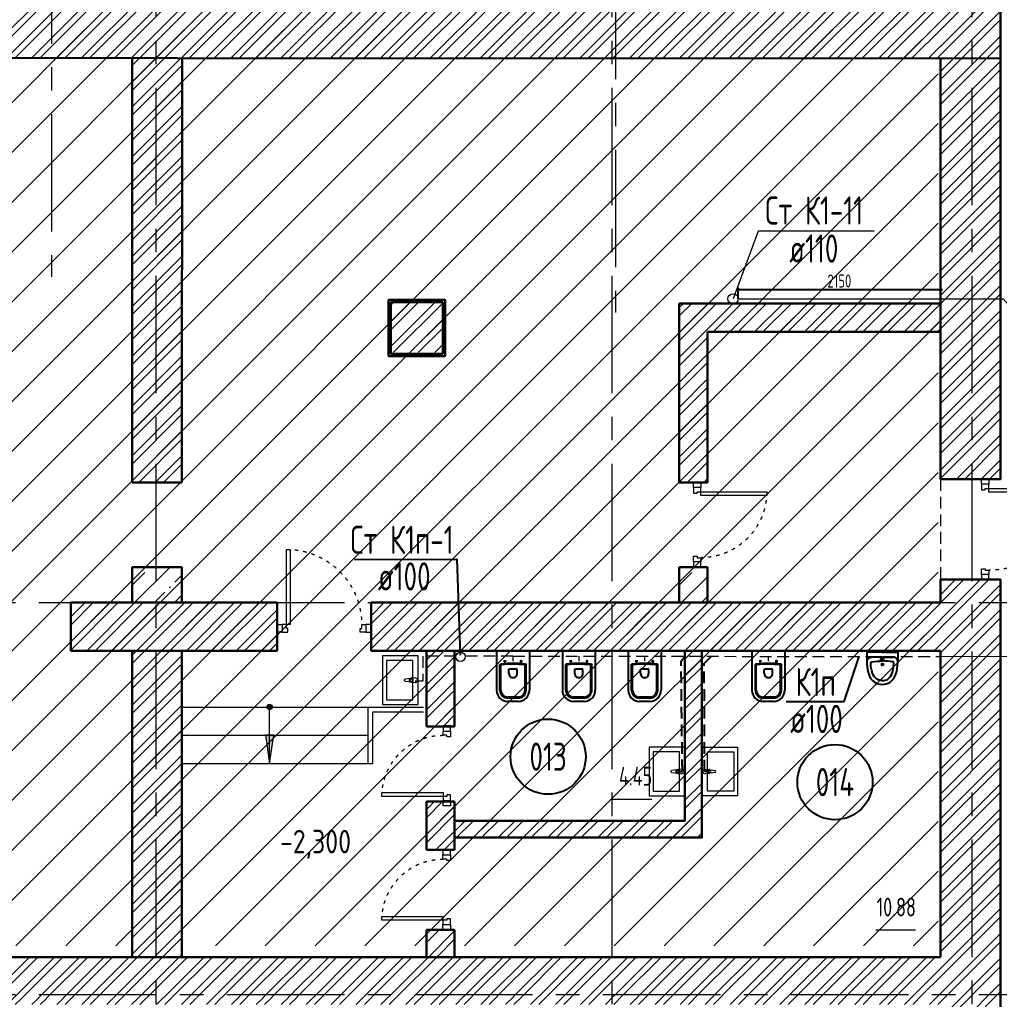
# Model space of a CAD drawing. Header units: millimetres. Extents: x -8689834 to 9419935, y -284943 to 166066.
# Drawn here: x -305511 to -295089, y 70944 to 81369 of the extents above; entities that cross this region are included whole.
import ezdxf
from ezdxf import colors
from ezdxf.entities.mleader import LeaderData, LeaderLine
from ezdxf.enums import TextEntityAlignment as Align
from ezdxf.math import Vec2, Vec3

# ---------------------------------------------------------------- set-up
doc = ezdxf.new("R2010")
doc.units = ezdxf.units.MM
doc.header["$MEASUREMENT"] = 0
for name, pattern in [('01_base$0$DASHED2', [0.375, 0.25, -0.125]), ('ACAD_ISO03W100', [30, 12, -18]), ('CENTER', [2, 1.25, -0.25, 0.25, -0.25]), ('TRATTEGGIATA', [0.75, 0.5, -0.25])]:
    doc.linetypes.add(name, pattern=pattern)
doc.layers.get('0').update_dxf_attribs({"color": 250, "lineweight": 9})
for name, color, linetype, lineweight in [('!!!_АР_перегородки блоки', 7, 'Continuous', 5), ('АР_Двери', 175, 'Continuous', 18), ('АР_Лестницы', 250, 'Continuous', 15), ('АР_Маркер экспликации', 239, 'Continuous', 13), ('АР_МосжилНии_Стены', 127, 'Continuous', 30), ('АР_Номер помещения', 1, 'Continuous', 25), ('АР_Оси', 195, 'Continuous', 9), ('АР_Отметки', 250, 'Continuous', 15), ('АР_Перегородки газоблок_Штрих', 165, 'Continuous', 5), ('АР_Помещения_площадь', 19, 'Continuous', 9), ('АР_Штриховка кирпич', 250, 'Continuous', 9), ('АР_Штриховка монолит', 250, 'Continuous', 9), ('ВК_канализация', 32, 'Continuous', 30), ('Подвал', 250, 'Continuous', 30)]:
    doc.layers.add(name, color=color, linetype=linetype, lineweight=lineweight)
doc.layers.add('АР_Кровля дорожки', color=245, linetype='Continuous')
doc.layers.add('ТХ_сантехника', color=253, linetype='Continuous')
doc.styles.add('ISOCPEUR', font='isocpeur.ttf', dxfattribs={"width": 0.7})
doc.styles.get("Standard").update_dxf_attribs({"font": 'isocpeur.ttf', "width": 0.7})
doc.dimstyles.new('R_50', dxfattribs={"dimtxt": 140, "dimasz": 30, "dimexe": 20, "dimexo": 0, "dimgap": 20, "dimtad": 1, "dimdec": 0, "dimrnd": 5, "dimzin": 0, "dimdsep": 46, "dimtxsty": 'ISOCPEUR', "dimblk": 'ARCHTICK', "dimcen": 50, "dimdle": 20, "dimclrd": 256, "dimclre": 256, "dimclrt": 256, "dimadec": 0, "dimazin": 0, "dimtfac": 2, "dimtdec": 0, "dimtofl": 0, "dimtmove": 1, "dimatfit": 3, "dimfxl": 1, "dimtvp": 3, "dimtolj": 1, "dimtzin": 0, "dimarcsym": 0})

# ---------------------------------------------------------------- blocks, each defined once
blk = doc.blocks.new('*U251')
blk.add_lwpolyline([(-100, 80), (-100, 780), (-140, 780), (-140, 80)], close=True)
for points in [[(-900, 0), (-900, 80), (-845, 80), (-845, 0), (-900, 0)], [(-845, 80), (-845, 0), (-785, 0), (-785, 40), (-800, 40), (-800, 80), (-845, 80)], [(-55, 80), (-55, 0), (-115, 0), (-115, 40), (-100, 40), (-100, 80), (-55, 80)], [(0, 0), (0, 80), (-55, 80), (-55, 0), (0, 0)]]:
    blk.add_lwpolyline(points)
at = {"linetype": 'ACAD_ISO03W100', "ltscale": 3}
blk.add_arc((-100, 80), 700, 90, 180, dxfattribs=at)
blk = doc.blocks.new('*U253')
blk.add_lwpolyline([(-100, 80), (-100, 950), (-140, 950), (-140, 80)], close=True)
for points in [[(-1070, 0), (-1070, 80), (-1015, 80), (-1015, 0), (-1070, 0)], [(-1015, 80), (-1015, 0), (-955, 0), (-955, 40), (-970, 40), (-970, 80), (-1015, 80)], [(-55, 80), (-55, 0), (-115, 0), (-115, 40), (-100, 40), (-100, 80), (-55, 80)], [(0, 0), (0, 80), (-55, 80), (-55, 0), (0, 0)]]:
    blk.add_lwpolyline(points)
at = {"linetype": 'ACAD_ISO03W100', "ltscale": 3}
blk.add_arc((-100, 80), 870, 90, 180, dxfattribs=at)
blk = doc.blocks.new('*U265')
at = {"layer": 'АР_Номер помещения', "color": 7}
blk.add_circle((-5419, 417), 400, dxfattribs=at)
at = {"layer": 'АР_Помещения_площадь', "color": 7}
blk.add_line((-4562, -1159), (-4985, -1159), dxfattribs=at)
at = {"color": 7, "style": 'ISOCPEUR', "width": 0.7, "flags": 1}
blk.add_attdef('КАТЕГОРИЯ', (-499, -2092), '', height=250, dxfattribs=at)
at = {"layer": 'АР_Номер помещения', "color": 7, "style": 'ISOCPEUR', "width": 0.7}
blk.add_attdef('НОМЕР_ПОМЕЩЕНИЯ', text='', height=300, dxfattribs=at).set_placement((-5419, 417), align=Align.MIDDLE_CENTER)
at = {"layer": 'АР_Помещения_площадь', "color": 7, "lineweight": 30, "width": 0.7, "flags": 104}
blk.add_attdef('ИМЯ_ПОМЕЩЕНИЯ', text='', height=100, dxfattribs=at).set_placement((158, 1217), align=Align.MIDDLE_CENTER)
at = {"layer": 'АР_Помещения_площадь', "color": 7, "style": 'ISOCPEUR', "width": 0.7}
blk.add_attdef('ПЛОЩАДЬ_ПОМЕЩЕНИЯ', text='', height=200, dxfattribs=at).set_placement((-4558, -913), align=Align.MIDDLE_RIGHT)
blk = doc.blocks.new('*U266')
at = {"layer": 'АР_Номер помещения', "color": 7}
blk.add_circle((-8453, 2788), 400, dxfattribs=at)
at = {"layer": 'АР_Помещения_площадь', "color": 7}
blk.add_line((-7351, 2334), (-7773, 2334), dxfattribs=at)
at = {"color": 7, "style": 'ISOCPEUR', "width": 0.7, "flags": 1}
blk.add_attdef('КАТЕГОРИЯ', (-499, -2092), '', height=250, dxfattribs=at)
at = {"layer": 'АР_Номер помещения', "color": 7, "style": 'ISOCPEUR', "width": 0.7}
blk.add_attdef('НОМЕР_ПОМЕЩЕНИЯ', text='', height=300, dxfattribs=at).set_placement((-8453, 2788), align=Align.MIDDLE_CENTER)
at = {"layer": 'АР_Помещения_площадь', "color": 7, "style": 'ISOCPEUR', "width": 0.7}
blk.add_attdef('ПЛОЩАДЬ_ПОМЕЩЕНИЯ', text='', height=200, dxfattribs=at).set_placement((-7346, 2580), align=Align.MIDDLE_RIGHT)
at = {"layer": 'АР_Помещения_площадь', "color": 7, "lineweight": 30, "width": 0.7, "flags": 104}
blk.add_attdef('ИМЯ_ПОМЕЩЕНИЯ', text='', height=100, dxfattribs=at).set_placement((158, 1217), align=Align.MIDDLE_CENTER)
blk = doc.blocks.new('*U269')
for points in [[(0, 0), (0, -80), (55, -80), (55, 0), (0, 0)], [(55, -80), (55, 0), (115, 0), (115, -40), (100, -40), (100, -80), (55, -80)], [(945, -80), (945, 0), (885, 0), (885, -40), (900, -40), (900, -80), (945, -80)], [(1000, 0), (1000, -80), (945, -80), (945, 0), (1000, 0)]]:
    blk.add_lwpolyline(points)
blk.add_lwpolyline([(100, -80), (100, -880), (140, -880), (140, -80)], close=True)
at = {"linetype": 'ACAD_ISO03W100', "ltscale": 3}
blk.add_arc((100, -80), 800, 270, 0, dxfattribs=at)
blk = doc.blocks.new('*U270')
for points in [[(0, 0), (0, -80), (55, -80), (55, 0), (0, 0)], [(55, -80), (55, 0), (115, 0), (115, -40), (100, -40), (100, -80), (55, -80)], [(795, -80), (795, 0), (735, 0), (735, -40), (750, -40), (750, -80), (795, -80)], [(850, 0), (850, -80), (795, -80), (795, 0), (850, 0)]]:
    blk.add_lwpolyline(points)
blk.add_lwpolyline([(100, -80), (100, -730), (140, -730), (140, -80)], close=True)
at = {"linetype": 'ACAD_ISO03W100', "ltscale": 3}
blk.add_arc((100, -80), 650, 270, 0, dxfattribs=at)
blk = doc.blocks.new('_DotSmall')
at = {"color": 0, "linetype": 'ByBlock', "const_width": 0.5}
blk.add_lwpolyline([(-0.0625, 0, 1), (0.0625, 0, 1)], format="xyb", close=True, dxfattribs=at)
blk = doc.blocks.new('*U25')
h = blk.add_hatch(color=256)
h.dxf.hatch_style = 1
edge = h.paths.add_edge_path()
edge.add_arc((0, 0), 27.6, 359.64, 719.64)
h = blk.add_hatch(color=256)
h.dxf.hatch_style = 1
h.paths.add_polyline_path([(300, -44), (300, 44), (600, 0)])
blk.add_line((600, 0), (0, 0))
blk.add_lwpolyline([(300, 44), (300, -44), (600, 0), (300, 44)])
blk.add_circle((0, 0), 27.6)
blk = doc.blocks.new('унитаз поликлиники')
for p, q in [((0, 175), (0, -175)), ((0, 175), (420, 175)), ((420, 139), (150, 139)), ((420, 129), (157, 129)), ((126, 87), (100, 87)), ((112, 73), (112, 100)), ((192, -34), (192, 34)), ((242, 44), (202, 44)), ((494, 57), (494, -57)), ((504, 55), (504, -55)), ((540, 55), (540, -55)), ((126, -87), (99, -86)), ((112, -73), (112, -100)), ((242, -44), (202, -44)), ((0, -175), (420, -175)), ((420, -139), (148, -139)), ((420, -129), (155, -129))]:
    blk.add_line(p, q)
for centre, radius, start, end in [((420, 55), 120, 0, 90), ((420, 55), 83.5, 359.8619, 90.3335), ((420, 55), 74, 0, 90), ((242, 0), 43.7, 270, 90), ((420, -55), 120, 270, 0), ((420, -55), 84, 270, 0), ((420, -55), 74, 270, 358.4018)]:
    blk.add_arc(centre, radius, start, end)
at = {"extrusion": (0, 0, -1)}
for centre, major_axis, ratio, start_param, end_param in [((1158, 0), (-731, -726), 0.993775, 0.659849, 0.910919), ((984, 0), (-23, -941), 0.89728, 1.422258, 1.677847), ((150, 127), (-5.6, -10.5), 0.821373, 1.269211, 2.570669), ((154, 120), (-5.61, -7.72), 0.798093, 1.232924, 2.686723), ((112, 87), (3.55, 3.55), 1, 5.504025, 11.78721), ((202, -33), (4.12, -9.49), 0.964797, 0.42926, 1.943413), ((148, -127), (5.4, -10.4), 0.836443, 0.56114, 1.877577), ((155, -117), (5.3, -10.4), 0.842984, 0.549902, 1.8819)]:
    blk.add_ellipse(centre, major_axis=major_axis, ratio=ratio, start_param=start_param, end_param=end_param, dxfattribs=at)
for centre, major_axis, ratio, start_param, end_param in [((202, 33), (4.12, 9.49), 0.964797, 0.42926, 1.943413), ((112, -87), (3.54, -3.55), 1, 5.504025, 11.78721)]:
    blk.add_ellipse(centre, major_axis=major_axis, ratio=ratio, start_param=start_param, end_param=end_param)
blk = doc.blocks.new('Из_буфера27431')
at = {"linetype": 'Continuous', "lineweight": 5}
for p, q in [((-139, 11), (-86, 18)), ((-139, 11), (-86, 18)), ((-76, 21), (-34, 25)), ((-76, 21), (-34, 25)), ((-59, 14), (-74, 14)), ((-59, 14), (-74, 14)), ((-59, -14), (-59, 14)), ((-59, -14), (-59, 14)), ((-86, -18), (-139, -11)), ((-86, -18), (-139, -11)), ((-34, -25), (-76, -21)), ((-34, -25), (-76, -21)), ((-74, -14), (-59, -14)), ((-74, -14), (-59, -14))]:
    blk.add_line(p, q, dxfattribs=at)
for points in [[(0, -260), (-380, -260), (-380, 260), (0, 260)], [(-59, -210), (-339, -210), (-339, 210), (-59, 210)], [(-59, -210), (-339, -210), (-339, 210), (-59, 210)]]:
    blk.add_lwpolyline(points, close=True, dxfattribs=at)
for centre, radius, start, end in [((-137, 0), 11.2, 97.1389, 262.8611), ((-137, 0), 11.2, 97.1389, 262.8611), ((-74, 0), 21.1, 122.771, 237.229), ((-74, 0), 21.1, 122.771, 237.229), ((-74, 0), 13.6, 90, 270), ((-74, 0), 13.6, 90, 270), ((-74, 0), 21.1, 95.1696, 122.771), ((-74, 0), 21.1, 95.1696, 122.771), ((-34, 0), 25, 270, 90), ((-34, 0), 25, 270, 90), ((-74, 0), 21.1, 237.229, 264.8304), ((-74, 0), 21.1, 237.229, 264.8304)]:
    blk.add_arc(centre, radius, start, end, dxfattribs=at)
blk = doc.blocks.new('Писуар')
for points in [[(0, 53), (116, 53, 0.328868), (164, 90, 0.066999), (145, 234, 0.172209), (82, 318, 0.143285), (0, 342, 0.143285), (-82, 318, 0.172209), (-145, 234, 0.066999), (-164, 90)], [(-58, 286, 0.137396), (-106, 222)], [(58, 286, -0.137396), (106, 222)], [(-164, 90, 0.328868), (-116, 53, 8)], [(0, 93, 0.419996), (-16, 77, 0.151492), (-11, 66), (0, 66)], [(0, 93, -0.419996), (16, 77, -0.151492), (11, 66), (0, 66)]]:
    blk.add_lwpolyline(points, format="xyb")
for points in [[(0, 0), (-164, 0), (-164, 90)], [(0, 53), (-116, 53)], [(0, 0), (164, 0), (164, 90)]]:
    blk.add_lwpolyline(points)
blk.add_lwpolyline([(-21, 0), (21, 0), (21, -16), (-21, -16)], close=True)
for centre, radius, start, end in [((282, 110), 404, 163.8712, 178.9693), ((0, 187), 115, 90, 120.5102), ((3, 912), 819, 262.0158, 269.8149)]:
    blk.add_arc(centre, radius, start, end)
at = {"extrusion": (0, 0, -1)}
for centre, radius, start, end in [((0, 187), 115, 90, 120.5102), ((282, 110), 404, 163.8712, 178.9693), ((3, 912), 819, 262.0158, 269.8149)]:
    blk.add_arc(centre, radius, start, end, dxfattribs=at)
for points, start_tangent, end_tangent in [([(-122, 117), (-111, 101)], (0.014037, -0.999901), (0.974129, -0.225992)), ([(122, 117), (111, 101)], (-0.014037, -0.999901), (-0.974129, -0.225992))]:
    blk.add_spline(points, degree=3, dxfattribs=dict(start_tangent=start_tangent, end_tangent=end_tangent))
for points in [[(-11, 132), (-11, 138), (-5, 138), (0, 138)], [(0, 122), (-5, 122), (-11, 127), (-11, 132)], [(11, 132), (11, 138), (5, 138), (0, 138)], [(0, 122), (5, 122), (11, 127), (11, 132)], [(164, 90), (159, 69), (138, 53), (116, 53)]]:
    blk.add_open_spline(points, degree=3)
blk = doc.blocks.new('_ArchTick')
at = {"color": 0, "linetype": 'ByBlock', "const_width": 0.15}
blk.add_lwpolyline([(-0.5, -0.5), (0.5, 0.5)], dxfattribs=at)
blk = doc.blocks.new('*D2258')
at = {"lineweight": -2, "ltscale": 100, "transparency": 16777216}
for p, q in [((-297867, 78398), (-297867, 78518)), ((-295715, 78498), (-295715, 78518)), ((-297887, 78498), (-295695, 78498))]:
    blk.add_line(p, q, dxfattribs=at)
at = {"lineweight": -2, "ltscale": 100, "transparency": 16777216, "xscale": 30, "yscale": 30, "zscale": 30, "rotation": 180}
blk.add_blockref('_ArchTick', (-297867, 78498), dxfattribs=at)
at = {"lineweight": -2, "ltscale": 100, "transparency": 16777216, "xscale": 30, "yscale": 30, "zscale": 30}
blk.add_blockref('_ArchTick', (-295715, 78498), dxfattribs=at)
at = {"ltscale": 100, "transparency": 16777216, "insert": (-296791, 78588), "char_height": 140, "attachment_point": 5, "style": 'ISOCPEUR'}
blk.add_mtext('\\A1;2150', dxfattribs=at)

msp = doc.modelspace()

# ---------------------------------------------------------------- hatches: boundary and pattern name
at = {"layer": '!!!_АР_перегородки блоки', "lineweight": 5, "ltscale": 100}
h = msp.add_hatch(dxfattribs=at)
h.set_pattern_fill('ANSI31', scale=3000, angle=180, style=0)
h.paths.add_polyline_path([(-327484.7, 61936.6), (-327484.7, 62094), (-326484.7, 62094), (-326484.7, 61936.6), (-326484.7, 61850.2), (-326197.5, 61850.2), (-326197.5, 71514.6), (-325612.1, 71514.6), (-295741.6, 71514.6), (-295741.6, 71680), (-295741.6, 81263.1), (-329468.3, 81263.1), (-329468.3, 61850.2), (-327484.7, 61850.2)])
at = {"layer": 'АР_Штриховка кирпич', "ltscale": 100}
h = msp.add_hatch(dxfattribs=at)
h.set_pattern_fill('ANSI32', scale=500)
h.paths.add_polyline_path([(-329468.3, 82685.7), (-329972, 82685.7), (-329971.6, 84865.2), (-329569.5, 84865.1), (-329569.5, 83085.5), (-329065.8, 83085.5), (-329065.8, 81775.7), (-296113.8, 81775.7), (-296113.8, 83086), (-295478.3, 83086), (-295478.3, 86252.6), (-295076.8, 86252.6), (-295076.8, 82685.7), (-295715.3, 82685.7), (-295715.3, 81707.5), (-295705.3, 80957.2), (-329468.3, 80969)])
h = msp.add_hatch(dxfattribs=at)
h.set_pattern_fill('ANSI32', scale=500)
h.paths.add_polyline_path([(-295715.7, 76720.4), (-295715.5, 82061.5), (-295076.6, 82061.5), (-295076.8, 76480.3), (-295715.3, 76480.3), (-295715.3, 76720.3)])
h = msp.add_hatch(dxfattribs=at)
h.set_pattern_fill('ANSI32', scale=500)
h.paths.add_polyline_path([(-304056.8, 80960.1), (-304314.8, 80960.1), (-304314.8, 76443.9), (-304056.8, 76443.9)])
h.paths.add_polyline_path([(-303783.9, 80960), (-304056.8, 80960), (-304056.8, 76443.9), (-303783.9, 76443.9)])
h.paths.add_polyline_path([(-306662.2, 78362.8), (-307213.4, 78362.8), (-307213.4, 77814), (-306662.2, 77814)])
h.paths.add_polyline_path([(-301009.7, 78375.3), (-301561, 78375.3), (-301561, 77826.6), (-301009.7, 77826.6)])
h = msp.add_hatch(dxfattribs=at)
h.set_pattern_fill('ANSI32', scale=500)
h.paths.add_polyline_path([(-295714.7, 78349.1), (-298495.1, 78349.1), (-298495.1, 76444.2), (-298193.3, 76444.2), (-298193.3, 78046.7), (-295714.7, 78046.8)])
h = msp.add_hatch(dxfattribs=at)
h.set_pattern_fill('ANSI32', scale=500)
h.paths.add_polyline_path([(-295715.7, 62334), (-295715.5, 75410.3), (-295076.6, 75410.3), (-295076.8, 62094), (-295715.3, 62094), (-295715.3, 62334)])
h = msp.add_hatch(dxfattribs=at)
h.set_pattern_fill('ANSI32', scale=500)
h.paths.add_polyline_path([(-302772.5, 75165.4), (-302772.5, 74653), (-304966.3, 74654), (-304966.3, 75166)])
h = msp.add_hatch(dxfattribs=at)
h.set_pattern_fill('ANSI32', scale=500)
h.paths.add_polyline_path([(-295716.8, 75165.4), (-295716.8, 74653), (-301772.5, 74654), (-301772.5, 75166)])
h = msp.add_hatch(dxfattribs=at)
h.set_pattern_fill('ANSI32', scale=500)
h.paths.add_polyline_path([(-304315.2, 71634), (-304314.2, 74654), (-303783.4, 74654), (-303784.4, 71394), (-304314.8, 71393.9), (-304314.8, 71633.9)])
h = msp.add_hatch(dxfattribs=at)
h.set_pattern_fill('ANSI32', scale=500)
h.paths.add_polyline_path([(-300884.2, 74648.7), (-301184.2, 74654)])
h.paths.add_polyline_path([(-300884.2, 74654), (-301184.2, 74654), (-301184.2, 73848.8), (-300884.2, 73848.8)])
h = msp.add_hatch(dxfattribs=at)
h.set_pattern_fill('ANSI32', scale=500)
h.paths.add_polyline_path([(-298253.2, 74648.6), (-298433.2, 74648.6), (-298433.2, 72845.7), (-299402.7, 72845.7), (-299402.7, 72665.7), (-298253.2, 72665.7)])
h.paths.add_polyline_path([(-299402.7, 72845.7), (-300903.2, 72845.7), (-300903.2, 72665.7), (-299402.7, 72665.7)])
h = msp.add_hatch(dxfattribs=at)
h.set_pattern_fill('ANSI32', scale=500)
h.paths.add_polyline_path([(-300884.2, 73048.4), (-301184.2, 73048.4), (-301184.2, 72535.6), (-300884.2, 72535.6)])
h.paths.add_polyline_path([(-300884.2, 71685.6), (-301184.2, 71685.6), (-301184.2, 71393.9), (-300884.2, 71393.9)])
h = msp.add_hatch(dxfattribs=at)
h.set_pattern_fill('ANSI32', scale=500)
h.paths.add_polyline_path([(-325621.9, 72376.5), (-326262.9, 72376.5), (-326262.2, 70995.7), (-325615.6, 70995.7), (-325615.6, 71514.8), (-325621.2, 71514.8)])
h.paths.add_polyline_path([(-321160.6, 71394.1), (-325615.6, 71394.1), (-325615.6, 70995.7), (-321166.3, 70885.7)])
h.paths.add_polyline_path([(-321166.3, 70885.7), (-325615.6, 70995.7), (-325615.6, 61476.5), (-325615.6, 66645.7), (-299206.8, 66645.7), (-299194.3, 67045.7), (-325615.6, 67045.7), (-325621.8, 70885.7), (-321160.6, 70885.7)])
h.paths.add_polyline_path([(-295715.3, 71393.9), (-314071.8, 71394), (-317825.5, 71394.1), (-317828.5, 72245.9), (-318274.1, 72245.9), (-318274.1, 71394.1), (-321160.6, 71394.1), (-321166.3, 70885.7), (-295715.3, 70995.7)])
h.paths.add_polyline_path([(-318274.1, 71394.1), (-317841.8, 71394.1)], flags=16)
h.paths.add_polyline_path([(-295715.3, 70999), (-321166.3, 70885.7), (-295715.3, 70891)], flags=17)
h.paths.add_polyline_path([(-327484.7, 61455.7), (-327484.7, 62093.9), (-331276, 62093.7), (-331277.6, 61455.4), (-325615.6, 61455.7), (-325615.6, 70995.7), (-326256.7, 70995.7), (-326255.1, 62094), (-326484.7, 62094), (-326484.7, 61455.7)])
at = {"layer": 'АР_Штриховка монолит', "ltscale": 300}
h = msp.add_hatch(dxfattribs=at)
h.set_pattern_fill('ANSI35', scale=1200)
h.set_pattern_definition([(45, (25792.2, -2046.5), (-212.13203, 212.13203), []), (45, (26004.33, -2046.5), (-212.13203, 212.13203), [375, -75, 0, -75])])
h.paths.add_polyline_path([(-304314.2, 75544.2), (-303785.2, 75544.2), (-303786.2, 75165.7), (-304314.8, 75165.7)])
h = msp.add_hatch(dxfattribs=at)
h.set_pattern_fill('ANSI35', scale=1200)
h.set_pattern_definition([(45, (31611.86, -2046.5), (-212.13203, 212.13203), []), (45, (31824, -2046.5), (-212.13203, 212.13203), [375, -75, 0, -75])])
h.paths.add_polyline_path([(-298494.5, 75544.2), (-298192.8, 75544.2), (-298193.8, 75165.7), (-298495.1, 75165.7)])

# ---------------------------------------------------------------- linework, layer by layer
at = {"color": 7, "ltscale": 100}
for p, q in [((-303783.9, 74055.1), (-301213.2, 74055.1)), ((-303783.9, 73755.1), (-301804.6, 73755.1)), ((-303783.9, 73455.1), (-301754.6, 73455.1))]:
    msp.add_line(p, q, dxfattribs=at)
for points in [[(-301804.6, 73455.1), (-301804.6, 74055.1)], [(-301754.6, 73455.1), (-301754.6, 74005.1), (-301213.2, 74005.1)]]:
    msp.add_lwpolyline(points, dxfattribs=at)
at = {"color": 217, "ltscale": 100, "true_color": 0x93278f}
msp.add_circle((-300821.9, 74590.2), 50, dxfattribs=at)
at = {"layer": 'АР_Кровля дорожки', "color": 7, "ltscale": 500}
for points in [[(-301949.3, 75624), (-300860, 75627.8), (-300823.6, 74607.9)], [(-297356.5, 74115.1), (-296739.5, 74115.1), (-296579.4, 74593.8)]]:
    msp.add_lwpolyline(points, dxfattribs=at)
at = {"layer": 'АР_Кровля дорожки', "color": 217, "linetype": '01_base$0$DASHED2', "ltscale": 500, "true_color": 0x93278f}
for points in [[(-298507.1, 73369.5), (-298461.1, 73370), (-298474.8, 74544.6), (-298433.2, 74594.6)], [(-298179.3, 73369.5), (-298224.1, 73369.7), (-298228.4, 74517.5), (-298152.2, 74594.5)]]:
    msp.add_lwpolyline(points, dxfattribs=at)
at = {"layer": 'АР_МосжилНии_Стены', "color": 7, "ltscale": 100}
for p, q in [((-304314.8, 80960.2), (-304314.8, 76443.9)), ((-303783.9, 76443.9), (-303782.3, 80960)), ((-295715.3, 78349.1), (-298495.1, 78349.1)), ((-298495.1, 78349.1), (-298495.1, 76444.2)), ((-298193.3, 76444.2), (-298193.3, 78046.7)), ((-298193.3, 78046.7), (-295715.3, 78046.7)), ((-304314.8, 76443.9), (-303783.9, 76443.9)), ((-298495.1, 76444.2), (-298193.3, 76444.2)), ((-303783.9, 75544.2), (-304314.8, 75544.2)), ((-304314.8, 75544.2), (-304314.8, 75165.7)), ((-303783.9, 75165.7), (-303783.9, 75544.2)), ((-298193.3, 75544.2), (-298495.1, 75544.2)), ((-298495.1, 75544.2), (-298495.1, 75165.7)), ((-298193.3, 75165.7), (-298193.3, 75544.2)), ((-301772.5, 75165.7), (-295715.3, 75165.7)), ((-301772.5, 74654), (-301772.5, 75165.7)), ((-295715.3, 74654), (-301772.5, 74654)), ((-301184.2, 74648.7), (-301184.2, 73848.8)), ((-300884.2, 74648.7), (-300884.2, 73848.8)), ((-301184.2, 73848.8), (-300884.2, 73848.8)), ((-301184.2, 73048.4), (-301184.2, 72535.6)), ((-301184.2, 73048.4), (-300884.2, 73048.4)), ((-300884.2, 73048.4), (-300884.2, 72535.6)), ((-301184.2, 72535.6), (-300884.2, 72535.6)), ((-301184.2, 71685.6), (-301184.2, 71393.9)), ((-301184.2, 71685.6), (-300884.2, 71685.6)), ((-300884.2, 71685.6), (-300884.2, 71393.9))]:
    msp.add_line(p, q, dxfattribs=at)
for points in [[(-295713.7, 80957.2), (-295715.3, 76480.3), (-295076.9, 76480.3), (-295076.9, 82043.2)], [(-295079.4, 80956.9), (-330109.4, 80969.2)], [(-295076.9, 65684.1), (-295076.9, 75410.3), (-295715.3, 75410.3), (-295715.3, 75165.7)], [(-295715.3, 74654), (-295715.3, 71393.9), (-325621.8, 71394.1), (-325622.2, 72376.5)], [(-304314.8, 71393.9), (-304314.8, 74654), (-303783.9, 74654), (-303783.9, 71393.9)], [(-300884.2, 72665.7), (-298253.2, 72665.7), (-298253.2, 74648.7)], [(-300884.2, 72845.7), (-298433.2, 72845.7), (-298433.2, 74648.7)]]:
    msp.add_lwpolyline(points, dxfattribs=at)
for points in [[(-301586, 78387.8), (-300984.7, 78387.8), (-300984.7, 77789), (-301586, 77789)], [(-301561, 78362.8), (-301009.7, 78362.8), (-301009.7, 77814), (-301561, 77814)], [(-304966.3, 75165.7), (-302772.5, 75165.7), (-302772.5, 74654), (-304966.3, 74654)]]:
    msp.add_lwpolyline(points, close=True, dxfattribs=at)
at = {"layer": 'АР_Оси', "color": 7, "linetype": 'CENTER', "ltscale": 1000}
for p, q in [((-305172.1, 134363.2), (-305172.1, 78630.8)), ((-299172.1, 133984.9), (-299172.1, 78252.6)), ((-304057, 53394.4), (-304057, 87751.9)), ((-299207, 53394.4), (-299207, 87701.9)), ((-295377, 53394.4), (-295377, 87701.9)), ((-359305.8, 75165.7), (-275708.6, 75165.7)), ((-359305.8, 70995.7), (-275708.6, 70995.7))]:
    msp.add_line(p, q, dxfattribs=at)
at = {"layer": 'АР_Перегородки газоблок_Штрих', "color": 7, "linetype": 'Continuous', "ltscale": 100}
for p, q in [((-295916, 71600.7), (-295916, 71600.7)), ((-295915.9, 71600.7), (-295915.9, 71600.7))]:
    msp.add_line(p, q, dxfattribs=at)
at = {"layer": 'ВК_канализация', "color": 18, "lineweight": 13, "ltscale": 500, "true_color": 0x000000}
msp.add_lwpolyline([(-296422, 79117.2), (-297656, 79117.2), (-297921.9, 78397.6)], dxfattribs=at)
at = {"layer": 'ВК_канализация', "color": 244, "lineweight": 13, "ltscale": 500, "true_color": 0x991b1e}
msp.add_lwpolyline([(-297866.9, 78397.6), (-295048.5, 78397.6), (-294966.5, 78305.9)], dxfattribs=at)
at = {"layer": 'ВК_канализация', "color": 217, "linetype": '01_base$0$DASHED2', "lineweight": 13, "ltscale": 500, "true_color": 0x93278f}
for points in [[(-300871.7, 74595.4), (-301223.1, 74595.4), (-301223.1, 74329.3), (-301304.6, 74329.3)], [(-300263.7, 74595.4), (-300772.2, 74595.4)], [(-300263.7, 74595.4), (-295715.3, 74593.5)]]:
    msp.add_lwpolyline(points, dxfattribs=at)
at = {"layer": 'ВК_канализация', "color": 217, "lineweight": 13, "ltscale": 500, "true_color": 0x93278f}
for points in [[(-300263.7, 74595.4), (-300263.7, 74542.7)], [(-299563.7, 74595.4), (-299563.7, 74542.7)], [(-298863.7, 74595.4), (-298863.7, 74542.7)], [(-297547.2, 74595.4), (-297547.2, 74542.7)], [(-296334.9, 74593.5), (-296334.9, 74540.7)], [(-295712, 74594.2), (-294717.9, 74595.4), (-294633.7, 74544.4)]]:
    msp.add_lwpolyline(points, dxfattribs=at)
at = {"layer": 'ВК_канализация', "color": 244, "lineweight": 13, "ltscale": 500, "true_color": 0x991b1e}
msp.add_circle((-297921.9, 78397.6), 55, dxfattribs=at)
at = {"layer": 'Подвал', "color": 7, "linetype": 'TRATTEGGIATA', "lineweight": 13, "ltscale": 250}
msp.add_line((-295715.3, 76480.3), (-295715.3, 75410.3), dxfattribs=at)

# ---------------------------------------------------------------- block references
at = {"layer": 'АР_Двери', "color": 7, "xscale": -1}
for name, p, rotation in [('*U251', (-298344.2, 76444.2), 270), ('*U253', (-295280.8, 76480.3), 270), ('*U269', (-302772.5, 74852.2), 180), ('*U270', (-300927.3, 73004.1), 270), ('*U270', (-300927.5, 71685.6), 270)]:
    msp.add_blockref(name, p, dxfattribs=dict(at, rotation=rotation))
at = {"layer": 'АР_Лестницы', "color": 7, "ltscale": 75, "rotation": 270}
msp.add_blockref('*U25', (-302851.4, 74055.1), dxfattribs=at)
at = {"layer": 'АР_Маркер экспликации', "color": 7}
ref = msp.add_blockref('*U266', (-291436.1, 70738.5), dxfattribs=at)
ref.add_attrib('НОМЕР_ПОМЕЩЕНИЯ', '013', dxfattribs={"layer": 'АР_Номер помещения', "color": 7, "height": 300, "style": 'ISOCPEUR', "width": 0.7}).set_placement((-299889.5, 73526.5), align=Align.MIDDLE_CENTER)
ref.add_attrib('ПЛОЩАДЬ_ПОМЕЩЕНИЯ', '4.45', dxfattribs={"layer": 'АР_Помещения_площадь', "color": 7, "height": 200, "style": 'ISOCPEUR', "width": 0.7}).set_placement((-298782.1, 73319), align=Align.MIDDLE_RIGHT)
ref = msp.add_blockref('*U265', (-291419.1, 72839), dxfattribs=at)
ref.add_attrib('НОМЕР_ПОМЕЩЕНИЯ', '014', dxfattribs={"layer": 'АР_Номер помещения', "color": 7, "height": 300, "style": 'ISOCPEUR', "width": 0.7}).set_placement((-296838, 73256), align=Align.MIDDLE_CENTER)
ref.add_attrib('ПЛОЩАДЬ_ПОМЕЩЕНИЯ', '10.88', dxfattribs={"layer": 'АР_Помещения_площадь', "color": 7, "height": 200, "style": 'ISOCPEUR', "width": 0.7}).set_placement((-295976.6, 71926.5), align=Align.MIDDLE_RIGHT)
at = {"layer": 'ТХ_сантехника', "color": 7, "rotation": 270}
for p in [(-300262.3, 74654), (-299562.3, 74654), (-298862.3, 74654), (-297545.8, 74654)]:
    msp.add_blockref('унитаз поликлиники', p, dxfattribs=at)
at = {"layer": 'ТХ_сантехника', "color": 7, "ltscale": 100}
for name, p, rotation in [('Писуар', (-296334.3, 74638.1), 180.0015666875582), ('Из_буфера27431', (-298253.2, 73369.5), 180)]:
    msp.add_blockref(name, p, dxfattribs=dict(at, rotation=rotation))
at = {"layer": 'ТХ_сантехника', "color": 7, "ltscale": 100, "xscale": -1, "rotation": 180}
for p in [(-301270.3, 74340.5), (-298433.2, 73369.5)]:
    msp.add_blockref('Из_буфера27431', p, dxfattribs=at)

# ---------------------------------------------------------------- texts
at = {"layer": 'ВК_канализация', "color": 18, "ltscale": 100, "true_color": 0x000000, "char_height": 300, "attachment_point": 4, "style": 'ISOCPEUR'}
for s, insert, width in [('Ст К1-11', (-297579.4, 79338), 5891.51), ('\\pxi-1,l1,t1,5;ø110', (-297323.4, 78933.3), 7500), ('Ст К1п-1', (-301992.8, 75834.2), 5891.51), ('\\pxi-1,l1,t1,5;ø100', (-301700, 75444.5), 7500), ('К1п', (-297257.5, 74321.5), 5891.51), ('\\pxi-1,l1,t1,5;ø100', (-297315.1, 73928.4), 7500)]:
    msp.add_mtext(s, dxfattribs=dict(at, insert=insert, width=width))

# ---------------------------------------------------------------- dimensions: what is measured, and where the dimension line sits
at = {"color": 18, "ltscale": 100, "true_color": 0x000000}
dim = msp.add_linear_dim(base=(-295714.6, 78497.6), p1=(-297866.9, 78397.6), p2=(-295714.6, 78497.6), dimstyle='R_50', override={"dimpost": '\\X'}, dxfattribs=at)
dim.commit()
dim.dimension.update_dxf_attribs({"geometry": '*D2258', "text_midpoint": (-296790.8, 78587.6)})

# ---------------------------------------------------------------- leaders
at = {"layer": 'АР_Отметки', "color": 7}
ml = msp.add_multileader_mtext('Standard', dxfattribs=at)
ml.set_content('{\\W0.8;-2,730}', color=7, style='ISOCPEUR')
ml.set_leader_properties(color=256, linetype='Continuous', lineweight=-1)
ml.set_arrow_properties(name='DOTSMALL')
ml.build(insert=Vec2(0, 0))
ml.multileader.update_dxf_attribs({"has_text_frame": 1, "text_left_attachment_type": 4, "text_right_attachment_type": 4, "dogleg_length": 100, "arrow_head_size": 180})
ctx = ml.context
ctx.base_point, ctx.char_height, ctx.arrow_head_size, ctx.landing_gap_size, ctx.plane_origin = Vec3(-314791.3, 121809, 0), 250, 180, 50, Vec3(-319449.8, 117956.7, 0)
ctx.left_attachment, ctx.right_attachment = 4, 4
notes = []
notes.append((ctx, [(0, (0, 0, 0), (0, 0), (1, 0), 1, [])]))
ctx.mtext.insert, ctx.mtext.width, ctx.mtext.defined_height, ctx.mtext.line_spacing_style, ctx.mtext.flow_direction = Vec3(-314741.3, 122142.4, 0), 769.989, 343.9, 2, 5
ml = msp.add_multileader_mtext('Standard', dxfattribs=at)
ml.set_content('{\\W0.8;-2,430}', color=7, style='ISOCPEUR')
ml.set_leader_properties(color=256, linetype='Continuous', lineweight=-1)
ml.set_arrow_properties(name='DOTSMALL')
ml.build(insert=Vec2(0, 0))
ml.multileader.update_dxf_attribs({"has_text_frame": 1, "text_left_attachment_type": 4, "text_right_attachment_type": 4, "dogleg_length": 100, "arrow_head_size": 180})
ctx = ml.context
ctx.base_point, ctx.char_height, ctx.arrow_head_size, ctx.landing_gap_size, ctx.plane_origin = Vec3(-301002.2, 120038.6), 250, 180, 50, Vec3(-299949.6, 118383.4)
ctx.left_attachment, ctx.right_attachment = 4, 4
notes.append((ctx, [(0, (0, 0, 0), (0, 0), (1, 0), 1, [])]))
ctx.mtext.insert, ctx.mtext.width, ctx.mtext.line_spacing_style, ctx.mtext.flow_direction = Vec3(-300952.2, 120371.9), 852.697, 2, 5
ml = msp.add_multileader_mtext('Standard', dxfattribs=at)
ml.set_content('{\\W0.8;-2,430}', color=7, style='ISOCPEUR')
ml.set_leader_properties(color=256, linetype='Continuous', lineweight=-1)
ml.set_arrow_properties(name='DOTSMALL')
ml.build(insert=Vec2(0, 0))
ml.multileader.update_dxf_attribs({"has_text_frame": 1, "text_left_attachment_type": 4, "text_right_attachment_type": 4, "dogleg_length": 100, "arrow_head_size": 180})
ctx = ml.context
ctx.base_point, ctx.char_height, ctx.arrow_head_size, ctx.landing_gap_size, ctx.plane_origin = Vec3(-336711.9, 117132.7), 250, 180, 50, Vec3(-335659.2, 115477.5)
ctx.left_attachment, ctx.right_attachment = 4, 4
notes.append((ctx, [(0, (0, 0, 0), (0, 0), (1, 0), 1, [])]))
ctx.mtext.insert, ctx.mtext.width, ctx.mtext.line_spacing_style, ctx.mtext.flow_direction = Vec3(-336661.9, 117466), 852.697, 2, 5
ml = msp.add_multileader_mtext('Standard', dxfattribs=at)
ml.set_content('{\\W0.8;-2,480}', color=7, style='ISOCPEUR')
ml.set_leader_properties(color=256, linetype='Continuous', lineweight=-1)
ml.set_arrow_properties(name='DOTSMALL')
ml.build(insert=Vec2(0, 0))
ml.multileader.update_dxf_attribs({"has_text_frame": 1, "text_left_attachment_type": 4, "text_right_attachment_type": 4, "dogleg_length": 100, "arrow_head_size": 180})
ctx = ml.context
ctx.base_point, ctx.char_height, ctx.arrow_head_size, ctx.landing_gap_size, ctx.plane_origin = Vec3(-302468.1, 114434.6), 250, 180, 50, Vec3(-301415.4, 112779.4)
ctx.left_attachment, ctx.right_attachment = 4, 4
notes.append((ctx, [(0, (0, 0, 0), (0, 0), (1, 0), 1, [])]))
ctx.mtext.insert, ctx.mtext.width, ctx.mtext.line_spacing_style, ctx.mtext.flow_direction = Vec3(-302418.1, 114767.9), 852.697, 2, 5
ml = msp.add_multileader_mtext('Standard', dxfattribs=at)
ml.set_content('{\\W0.8;-2,780}', color=7, style='ISOCPEUR')
ml.set_leader_properties(color=256, linetype='Continuous', lineweight=-1)
ml.set_arrow_properties(name='DOTSMALL')
ml.build(insert=Vec2(0, 0))
ml.multileader.update_dxf_attribs({"has_text_frame": 1, "text_left_attachment_type": 4, "text_right_attachment_type": 4, "dogleg_length": 100, "arrow_head_size": 180})
ctx = ml.context
ctx.base_point, ctx.char_height, ctx.arrow_head_size, ctx.landing_gap_size, ctx.plane_origin = Vec3(-348571.1, 101311.4), 250, 180, 50, Vec3(-348527.5, 100033.3)
ctx.left_attachment, ctx.right_attachment = 4, 4
notes.append((ctx, [(0, (0, 0, 0), (0, 0), (1, 0), 1, [])]))
ctx.mtext.insert, ctx.mtext.width, ctx.mtext.defined_height, ctx.mtext.line_spacing_style, ctx.mtext.flow_direction = Vec3(-348521.1, 101644.7), 769.989, 343.9, 2, 5
ml = msp.add_multileader_mtext('Standard', dxfattribs=at)
ml.set_content('{\\W0.8;-2,730}', color=7, style='ISOCPEUR')
ml.set_leader_properties(color=256, linetype='Continuous', lineweight=-1)
ml.set_arrow_properties(name='DOTSMALL')
ml.build(insert=Vec2(0, 0))
ml.multileader.update_dxf_attribs({"has_text_frame": 1, "text_left_attachment_type": 4, "text_right_attachment_type": 4, "dogleg_length": 100, "arrow_head_size": 180})
ctx = ml.context
ctx.base_point, ctx.char_height, ctx.arrow_head_size, ctx.landing_gap_size, ctx.plane_origin = Vec3(-343122.5, 91149.4), 250, 180, 50, Vec3(-347781, 87297.1)
ctx.left_attachment, ctx.right_attachment = 4, 4
notes.append((ctx, [(0, (0, 0, 0), (0, 0), (1, 0), 1, [])]))
ctx.mtext.insert, ctx.mtext.width, ctx.mtext.defined_height, ctx.mtext.line_spacing_style, ctx.mtext.flow_direction = Vec3(-343072.5, 91482.7), 769.989, 343.9, 2, 5
ml = msp.add_multileader_mtext('Standard', dxfattribs=at)
ml.set_content('{\\W0.8;-2,430}', color=7, style='ISOCPEUR')
ml.set_leader_properties(color=256, linetype='Continuous', lineweight=-1)
ml.set_arrow_properties(name='DOTSMALL')
ml.build(insert=Vec2(0, 0))
ml.multileader.update_dxf_attribs({"has_text_frame": 1, "text_left_attachment_type": 4, "text_right_attachment_type": 4, "dogleg_length": 100, "arrow_head_size": 180})
ctx = ml.context
ctx.base_point, ctx.char_height, ctx.arrow_head_size, ctx.landing_gap_size, ctx.plane_origin = Vec3(-334177.8, 87942.7), 250, 180, 50, Vec3(-333125.1, 86287.5)
ctx.left_attachment, ctx.right_attachment = 4, 4
notes.append((ctx, [(0, (0, 0, 0), (0, 0), (1, 0), 1, [])]))
ctx.mtext.insert, ctx.mtext.width, ctx.mtext.line_spacing_style, ctx.mtext.flow_direction = Vec3(-334127.8, 88276.1), 852.697, 2, 5
ml = msp.add_multileader_mtext('Standard', dxfattribs=at)
ml.set_content('{\\W0.8;-2,600}', color=7, style='ISOCPEUR')
ml.set_leader_properties(color=256, linetype='Continuous', lineweight=-1)
ml.set_arrow_properties(name='DOTSMALL')
ml.build(insert=Vec2(0, 0))
ml.multileader.update_dxf_attribs({"has_text_frame": 1, "text_left_attachment_type": 4, "text_right_attachment_type": 4, "dogleg_length": 100, "arrow_head_size": 180})
ctx = ml.context
ctx.base_point, ctx.char_height, ctx.arrow_head_size, ctx.landing_gap_size, ctx.plane_origin = Vec3(-313080.8, 87242.7), 250, 180, 50, Vec3(-312264.4, 85825.2)
ctx.left_attachment, ctx.right_attachment = 4, 4
notes.append((ctx, [(0, (0, 0, 0), (0, 0), (1, 0), 1, [])]))
ctx.mtext.insert, ctx.mtext.width, ctx.mtext.line_spacing_style, ctx.mtext.flow_direction = Vec3(-313030.8, 87576), 852.697, 2, 5
ml = msp.add_multileader_mtext('Standard', dxfattribs=at)
ml.set_content('{\\W0.8;-2,550}', color=7, style='ISOCPEUR')
ml.set_leader_properties(color=256, linetype='Continuous', lineweight=-1)
ml.set_arrow_properties(name='DOTSMALL')
ml.build(insert=Vec2(0, 0))
ml.multileader.update_dxf_attribs({"has_text_frame": 1, "text_left_attachment_type": 4, "text_right_attachment_type": 4, "dogleg_length": 100, "arrow_head_size": 180})
ctx = ml.context
ctx.base_point, ctx.char_height, ctx.arrow_head_size, ctx.landing_gap_size, ctx.plane_origin = Vec3(-319003.6, 84661.8), 250, 180, 50, Vec3(-315900.8, 83394.2)
ctx.left_attachment, ctx.right_attachment = 4, 4
notes.append((ctx, [(0, (0, 0, 0), (0, 0), (1, 0), 1, [])]))
ctx.mtext.insert, ctx.mtext.width, ctx.mtext.line_spacing_style, ctx.mtext.flow_direction = Vec3(-318953.6, 84995.1), 852.697, 2, 5
ml = msp.add_multileader_mtext('Standard', dxfattribs=at)
ml.set_content('{\\W0.8;-2,550}', color=7, style='ISOCPEUR')
ml.set_leader_properties(color=256, linetype='Continuous', lineweight=-1)
ml.set_arrow_properties(name='DOTSMALL')
ml.build(insert=Vec2(0, 0))
ml.multileader.update_dxf_attribs({"has_text_frame": 1, "text_left_attachment_type": 4, "text_right_attachment_type": 4, "dogleg_length": 100, "arrow_head_size": 180})
ctx = ml.context
ctx.base_point, ctx.char_height, ctx.arrow_head_size, ctx.landing_gap_size, ctx.plane_origin = Vec3(-305222.1, 84535.3), 250, 180, 50, Vec3(-309514.7, 83411.1)
ctx.left_attachment, ctx.right_attachment = 4, 4
notes.append((ctx, [(0, (0, 0, 0), (0, 0), (1, 0), 1, [])]))
ctx.mtext.insert, ctx.mtext.width, ctx.mtext.line_spacing_style, ctx.mtext.flow_direction = Vec3(-305172.1, 84868.6), 852.697, 2, 5
ml = msp.add_multileader_mtext('Standard', dxfattribs=at)
ml.set_content('{\\W0.8;-2,850}', color=7, style='ISOCPEUR')
ml.set_leader_properties(color=256, linetype='Continuous', lineweight=-1)
ml.set_arrow_properties(name='DOTSMALL')
ml.build(insert=Vec2(0, 0))
ml.multileader.update_dxf_attribs({"has_text_frame": 1, "text_left_attachment_type": 4, "text_right_attachment_type": 4, "dogleg_length": 100, "arrow_head_size": 180})
ctx = ml.context
ctx.base_point, ctx.char_height, ctx.arrow_head_size, ctx.landing_gap_size, ctx.plane_origin = Vec3(-311292.3, 76246.2, 0), 250, 180, 50, Vec3(-311373.7, 74838.1, 0)
ctx.left_attachment, ctx.right_attachment = 4, 4
notes.append((ctx, [(0, (0, 0, 0), (0, 0), (1, 0), 1, [])]))
ctx.mtext.insert, ctx.mtext.width, ctx.mtext.defined_height, ctx.mtext.line_spacing_style, ctx.mtext.flow_direction = Vec3(-311242.3, 76579.5, 0), 769.989, 343.9, 2, 5
ml = msp.add_multileader_mtext('Standard', dxfattribs=at)
ml.set_content('{\\W0.8;-2,300}', color=7, style='ISOCPEUR')
ml.set_leader_properties(color=256, linetype='Continuous', lineweight=-1)
ml.set_arrow_properties(name='DOTSMALL')
ml.build(insert=Vec2(0, 0))
ml.multileader.update_dxf_attribs({"has_text_frame": 1, "text_left_attachment_type": 4, "text_right_attachment_type": 4, "dogleg_length": 100, "arrow_head_size": 180})
ctx = ml.context
ctx.base_point, ctx.char_height, ctx.arrow_head_size, ctx.landing_gap_size, ctx.plane_origin = Vec3(-302791.3, 72414.9, 0), 250, 180, 50, Vec3(-302872.7, 71136.8, 0)
ctx.left_attachment, ctx.right_attachment = 4, 4
notes.append((ctx, [(0, (0, 0, 0), (0, 0), (1, 0), 1, [])]))
ctx.mtext.insert, ctx.mtext.width, ctx.mtext.defined_height, ctx.mtext.line_spacing_style, ctx.mtext.flow_direction = Vec3(-302741.3, 72748.3, 0), 769.989, 343.9, 2, 5
ml = msp.add_multileader_mtext('Standard', dxfattribs=at)
ml.set_content('{\\W0.8;-2,300}', color=7, style='ISOCPEUR')
ml.set_leader_properties(color=256, linetype='Continuous', lineweight=-1)
ml.set_arrow_properties(name='DOTSMALL')
ml.build(insert=Vec2(0, 0))
ml.multileader.update_dxf_attribs({"has_text_frame": 1, "text_left_attachment_type": 4, "text_right_attachment_type": 4, "dogleg_length": 100, "arrow_head_size": 180})
ctx = ml.context
ctx.base_point, ctx.char_height, ctx.arrow_head_size, ctx.landing_gap_size, ctx.plane_origin = Vec3(-302791.3, 72414.9, 0), 250, 180, 50, Vec3(-302872.7, 71136.8, 0)
ctx.left_attachment, ctx.right_attachment = 4, 4
notes.append((ctx, [(0, (0, 0, 0), (0, 0), (1, 0), 1, [])]))
ctx.mtext.insert, ctx.mtext.width, ctx.mtext.defined_height, ctx.mtext.line_spacing_style, ctx.mtext.flow_direction = Vec3(-302741.3, 72748.3, 0), 769.989, 343.9, 2, 5
ml = msp.add_multileader_mtext('Standard', dxfattribs=at)
ml.set_content('{\\W0.8;-2,300}', color=7, style='ISOCPEUR')
ml.set_leader_properties(color=256, linetype='Continuous', lineweight=-1)
ml.set_arrow_properties(name='DOTSMALL')
ml.build(insert=Vec2(0, 0))
ml.multileader.update_dxf_attribs({"has_text_frame": 1, "text_left_attachment_type": 4, "text_right_attachment_type": 4, "dogleg_length": 100, "arrow_head_size": 180})
ctx = ml.context
ctx.base_point, ctx.char_height, ctx.arrow_head_size, ctx.landing_gap_size, ctx.plane_origin = Vec3(-302791.2, 72414.9, 0), 250, 180, 50, Vec3(-302872.6, 71136.8, 0)
ctx.left_attachment, ctx.right_attachment = 4, 4
notes.append((ctx, [(0, (0, 0, 0), (0, 0), (1, 0), 1, [])]))
ctx.mtext.insert, ctx.mtext.width, ctx.mtext.defined_height, ctx.mtext.line_spacing_style, ctx.mtext.flow_direction = Vec3(-302741.2, 72748.3, 0), 769.989, 343.9, 2, 5
for ctx, leaders in notes:
    for number, flags, end, landing, length, lines in leaders:
        leader = LeaderData()
        leader.index, (leader.has_last_leader_line, leader.has_dogleg_vector, leader.attachment_direction) = number, flags
        leader.last_leader_point, leader.dogleg_vector, leader.dogleg_length = Vec3(end), Vec3(landing), length
        for number, points, colour, breaks in lines:
            line = LeaderLine()
            line.index, line.vertices, line.color, line.breaks = number, Vec3.list(points), colors.encode_raw_color(colour), breaks
            leader.lines.append(line)
        ctx.leaders.append(leader)

doc.saveas('drawing.dxf')
